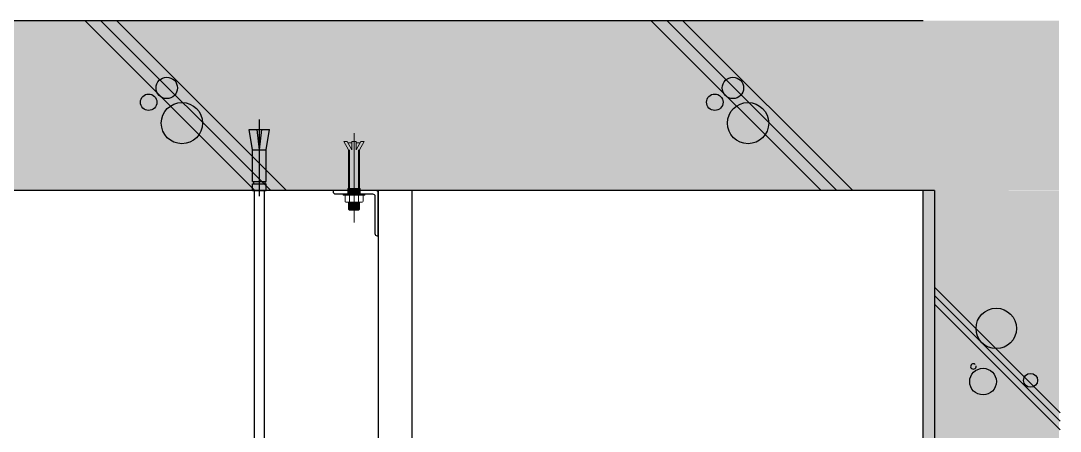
# Model space of a CAD drawing. Header units: millimetres. Extents: x -223175 to 287756, y -120611 to 352956.
# Drawn here: x 258332 to 259250, y 82109 to 82472 of the extents above; entities that cross this region are included whole.
import ezdxf

# ---------------------------------------------------------------- set-up
doc = ezdxf.new("R2010")
doc.units = ezdxf.units.MM
doc.header["$LTSCALE"] = 50
for name, color, linetype in [('+Detail-hat', 8, 'Continuous'), ('+Detail-line', 7, 'Continuous'), ('DE-251', 251, 'Continuous'), ('DETAIL', 7, 'Continuous'), ('ELE_1', 2, 'Continuous'), ('f-steel', 4, 'Continuous'), ('HAT', 8, 'Continuous'), ('plus-타일hat', 251, 'Continuous'), ('인테리어분리선', 2, 'Continuous')]:
    doc.layers.add(name, color=color, linetype=linetype)
doc.layers.add('I-TEXT', color=7, linetype='Continuous', lineweight=0)

# ---------------------------------------------------------------- blocks, each defined once
blk = doc.blocks.new('A$C02406135')
at = {"layer": 'DE-251'}
for p, q in [((9, 0), (9, 67.63)), ((18, 58.89), (0, 58.89)), ((3, 40.89), (0, 58.89)), ((9, 40.89), (7, 58.89)), ((9, 40.89), (11, 58.89)), ((15, 40.89), (18, 58.89)), ((3, 12.89), (3, 40.89)), ((15, 40.89), (3, 40.89)), ((15, 12.89), (15, 40.89)), ((15, 12.89), (3, 12.89)), ((3, 4.89), (3, 10.89)), ((15, 10.89), (3, 10.89)), ((4, 10.89), (4, 12.89)), ((14, 10.89), (14, 12.89)), ((15, 4.89), (15, 10.89)), ((15, 4.89), (3, 4.89))]:
    blk.add_line(p, q, dxfattribs=at)
blk = doc.blocks.new('A$C19A672E3')
at = {"layer": 'I-TEXT', "color": 1}
blk.add_line((0, 25.34), (0, -53.54), dxfattribs=at)
at = {"layer": 'I-TEXT', "color": 8}
for p, q in [((4.78, 10.28), (-4.82, 10.28)), ((-4.78, 13.62), (-3.98, 14.41)), ((-4.78, 13.62), (-4.78, 7.25)), ((4.78, 13.62), (-4.78, 13.62)), ((4.82, 13.39), (-4.78, 13.39)), ((4.78, 12.6), (-4.78, 12.6)), ((4.78, 11.8), (-4.78, 11.8)), ((4.78, 11.08), (-4.78, 11.08)), ((4.78, 9.49), (-4.78, 9.49)), ((-3.98, 14.41), (-3.98, 7.25)), ((3.98, 14.41), (-3.98, 14.41)), ((3.98, 14.41), (3.98, 7.25)), ((4.78, 13.62), (3.98, 14.41)), ((4.78, 13.62), (4.78, 7.25)), ((9.56, 1.27), (-9.56, 1.27)), ((-9.56, 1.27), (-9.56, 0)), ((-9.56, 0), (9.56, 0)), ((-7.96, 6.45), (-7.96, 1.27)), ((7.17, 7.25), (-7.17, 7.25)), ((-5.57, 0), (-5.57, -4.78)), ((4.78, 8.69), (-4.78, 8.69)), ((4.78, 7.89), (-4.78, 7.89)), ((-4.78, 0), (-4.78, -39.06)), ((-3.98, 6.45), (-3.98, 1.27)), ((-3.98, 0), (-3.98, -39.06)), ((3.98, 6.45), (3.98, 1.27)), ((3.98, 0), (3.98, -39.06)), ((4.78, 0), (4.78, -39.06)), ((5.57, 0), (5.57, -4.78)), ((7.96, 6.45), (7.96, 1.27)), ((9.56, 1.27), (9.56, 0)), ((5.57, -0.8), (-5.57, -0.8)), ((5.57, -1.59), (-5.57, -1.59)), ((5.57, -2.39), (-5.57, -2.39)), ((5.57, -3.19), (-5.57, -3.19)), ((5.57, -3.98), (-5.57, -3.98)), ((-5.57, -4.78), (5.57, -4.78)), ((-4.78, -39.06), (-8.96, -46.23)), ((-1.88, -39.06), (-6.06, -46.23)), ((-5.4, -45.09), (-1.88, -45.09)), ((-1.88, -46.23), (-1.88, -39.06)), ((1.88, -39.06), (6.06, -46.23)), ((1.88, -46.23), (1.88, -39.06)), ((1.88, -45.09), (5.4, -45.09)), ((4.78, -39.06), (8.96, -46.23)), ((-8.96, -46.23), (-6.06, -46.23)), ((-1.88, -46.23), (1.88, -46.23)), ((6.06, -46.23), (8.96, -46.23))]:
    blk.add_line(p, q, dxfattribs=at)
for centre, start, end in [((-7.17, 6.45), 90, 180), ((-4.78, 6.45), 0, 90), ((-3.19, 6.45), 90, 180), ((3.19, 6.45), 0, 90), ((4.78, 6.45), 90, 180), ((7.17, 6.45), 0, 90)]:
    blk.add_arc(centre, 0.796, start, end, dxfattribs=at)

msp = doc.modelspace()

# ---------------------------------------------------------------- hatches: boundary and pattern name
at = {"layer": '+Detail-hat'}
h = msp.add_hatch(dxfattribs=at)
h.set_pattern_fill('AR-SAND', color=256, scale=2, angle=180, style=0)
h.set_pattern_definition([(37.5, (-182264.4788, -86656.7778), (-0.125986716, 3.853647538), [0, -3.04, 0, -3.4, 0, -3.25]), (7.5, (-182264.479, -86656.778), (3.53955341, 5.64429213), [0, -1.64, 0, -2.74, 0, -1.05]), (327.5, (-182266.9388, -86656.7778), (6.228283724, 0.011318107), [0, -1, 0, -3.6, 0, -4.7]), (317.5, (-182266.939, -86656.778), (6.01225321, 1.75535113), [0, -0.5, 0, -2.36, 0, -2.7])])
h.paths.add_polyline_path([(259128.6006, 82321.7714), (259138.6006, 82321.7714), (259138.6006, 81937.1554), (259138.6006, 81440.451), (259128.6006, 81440.451), (259128.6006, 81937.1554)])
at = {"layer": '+Detail-line'}
for points in [[(259248.6008, 82321.7714), (259248.6008, 82471.7714), (257281.5458, 82471.7714), (257281.5458, 82321.7714)], [(259248.6008, 82321.7402), (259248.6008, 81440.4769), (259138.6008, 81440.4252), (259138.6008, 82321.8026)]]:
    msp.add_hatch(color=254, dxfattribs=at).paths.add_polyline_path(points)

# ---------------------------------------------------------------- linework, layer by layer
at = {"layer": '+Detail-line', "color": 251}
for p, q in [((258538.427, 82321.7714), (258388.427, 82471.7714)), ((258552.4255, 82321.7714), (258402.4255, 82471.7714)), ((258566.4239, 82321.7714), (258416.4239, 82471.7714)), ((259038.427, 82321.7714), (258888.427, 82471.7714)), ((259052.4255, 82321.7714), (258902.4255, 82471.7714)), ((259066.4239, 82321.7714), (258916.4239, 82471.7714))]:
    msp.add_line(p, q, dxfattribs=at)
for centre, radius in [((258460.5678, 82412.4513), 9.4772), ((258960.5678, 82412.4513), 9.4772), ((258444.54, 82399.7691), 7.2746), ((258944.54, 82399.7691), 7.2746), ((258473.9319, 82381.2939), 18.2089), ((258973.9319, 82381.2939), 18.2089)]:
    msp.add_circle(centre, radius, dxfattribs=at)
at = {"layer": 'DETAIL', "color": 7}
msp.add_lwpolyline([(258644.4006, 82316.7714), (258644.4006, 82283.7714, 0.41421356), (258646.4006, 82281.7714), (258647.4006, 82281.7714), (258647.4006, 82319.7714, 0.41421356), (258645.4006, 82321.7714), (258607.4006, 82321.7714), (258607.4006, 82320.7714, 0.41421356), (258609.4006, 82318.7714), (258642.4006, 82318.7714, -0.41421356)], format="xyb", close=True, dxfattribs=at)
at = {"layer": 'DETAIL', "color": 5}
for points in [[(258647.4006, 82321.7714), (258647.4006, 82252.7747)], [(258647.4006, 82321.7714), (258647.4006, 81879.1357), (258677.4006, 81879.1357), (258677.4006, 82321.7714)]]:
    msp.add_lwpolyline(points, dxfattribs=at)
at = {"layer": 'ELE_1'}
msp.add_line((259128.6006, 82471.7714), (257321.5458, 82471.7714), dxfattribs=at)
msp.add_lwpolyline([(259138.6008, 82321.7714), (257321.5458, 82321.7714), (257321.5458, 82471.7714)], dxfattribs=at)
at = {"layer": 'f-steel', "color": 251}
for p, q in [((258537.9039, 81896.2501), (258537.9039, 82321.7714)), ((258546.9039, 81896.2501), (258546.9038, 82321.7714))]:
    msp.add_line(p, q, dxfattribs=at)
at = {"layer": 'HAT', "color": 8, "ltscale": 0.2}
for p, q in [((259249.6136, 82125.2124), (259138.6008, 82236.2252)), ((259249.6136, 82118.032), (259138.6008, 82229.0449)), ((259249.6136, 82110.2886), (259138.6008, 82221.3014))]:
    msp.add_line(p, q, dxfattribs=at)
at = {"layer": 'HAT', "color": 8, "linetype": 'Continuous'}
for centre, radius in [((259193.1668, 82199.8598), 17.8587), ((259181.4494, 82152.8582), 11.7749), ((259223.4577, 82153.9881), 6.1679)]:
    msp.add_circle(centre, radius, dxfattribs=at)
at = {"layer": 'HAT', "color": 8}
msp.add_arc((259172.9113, 82166.2801), 2.4192, 44.9808868, 11.6008756, dxfattribs=at)
at = {"layer": 'plus-타일hat', "color": 8}
msp.add_line((259128.6006, 81440.451), (259128.6006, 82321.7714), dxfattribs=at)
at = {"layer": '인테리어분리선', "ltscale": 500}
msp.add_lwpolyline([(259138.6008, 82321.7714), (259138.6008, 81440.451)], dxfattribs=at)

# ---------------------------------------------------------------- block references
at = {"layer": '+Detail-line', "linetype": 'Continuous', "ltscale": 100, "xscale": -1}
msp.add_blockref('A$C02406135', (258551.4036, 82316.8779), dxfattribs=at)
at = {"xscale": -1, "rotation": 180}
msp.add_blockref('A$C19A672E3', (258625.9376, 82318.7714), dxfattribs=at)

doc.saveas('drawing.dxf')
